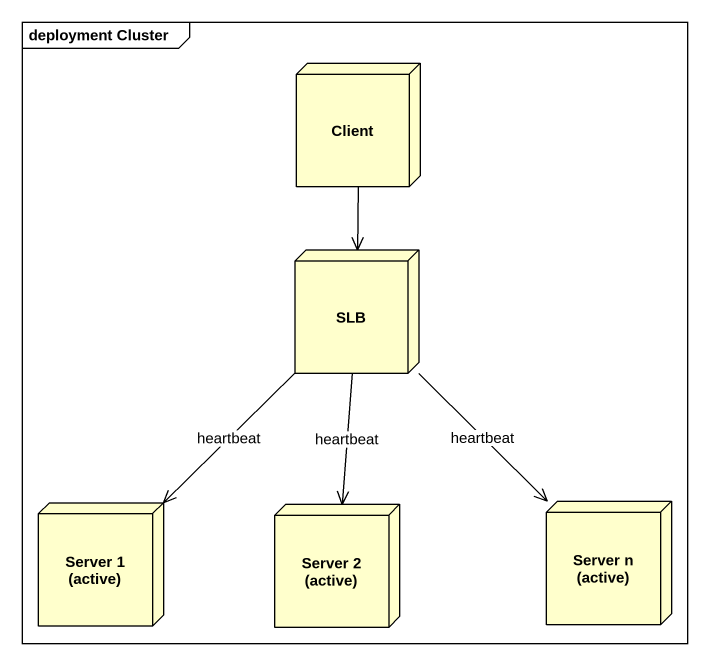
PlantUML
@startuml
mainframe deployment Cluster
node Client
node SLB
node "Server 1 (active)" as Server_1_active
node "Server 2 (active)" as Server_2_active
node "Server n (active)" as Server_n_active
Client --> SLB
SLB --> Server_1_active : heartbeat
SLB --> Server_2_active : heartbeat
SLB --> Server_n_active : heartbeat
@enduml
